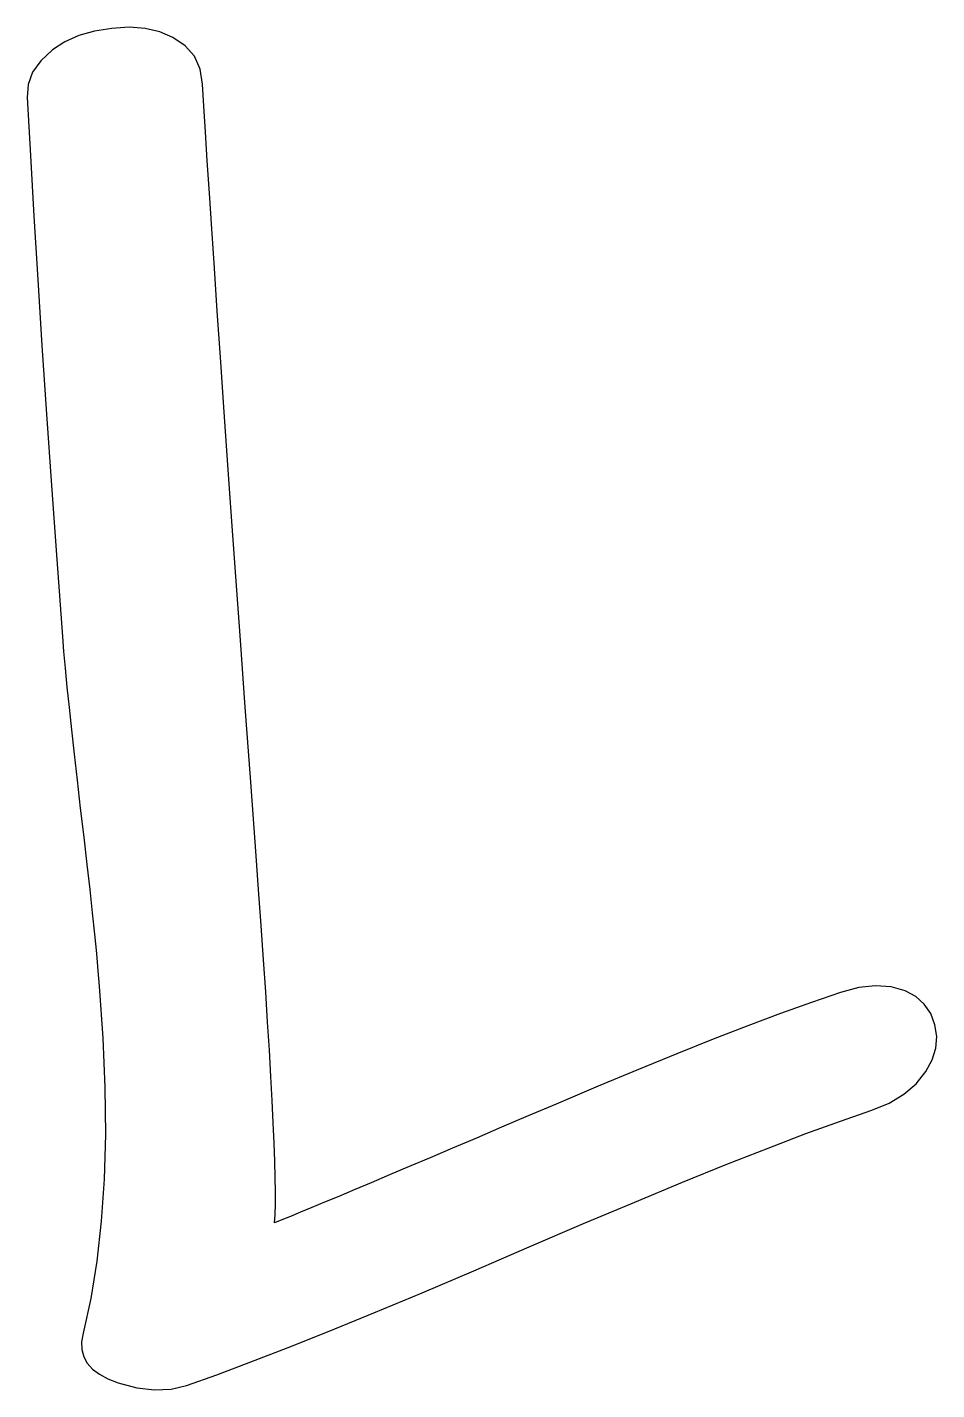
# Model space of a CAD drawing. Extents: x -0.6 to 13.4, y -1.2 to 19.9.
import ezdxf

# ---------------------------------------------------------------- set-up
doc = ezdxf.new("R2010")
doc.units = 0
doc.layers.get('0').update_dxf_attribs({"linetype": 'CONTINUOUS'})

msp = doc.modelspace()

# ---------------------------------------------------------------- linework, layer by layer
at = {"color": 0}
for p, q in [((0.429, 19.792), (0.187, 19.722)), ((0.694, 19.833), (0.429, 19.792)), ((0.962, 19.851), (0.694, 19.833)), ((1.208, 19.833), (0.962, 19.851)), ((1.434, 19.781), (1.208, 19.833)), ((1.639, 19.694), (1.434, 19.781)), ((-0.03, 19.625), (-0.222, 19.5)), ((0.187, 19.722), (-0.03, 19.625)), ((1.829, 19.566), (1.639, 19.694)), ((-0.222, 19.5), (-0.403, 19.334)), ((1.969, 19.403), (1.829, 19.566)), ((2.058, 19.205), (1.969, 19.403)), ((-0.528, 19.156), (-0.597, 18.966)), ((-0.403, 19.334), (-0.528, 19.156)), ((2.097, 18.972), (2.058, 19.205)), ((-0.597, 18.966), (-0.611, 18.764)), ((2.117, 18.631), (2.097, 18.972)), ((-0.611, 18.764), (-0.563, 17.868)), ((2.14, 18.237), (2.117, 18.631)), ((2.168, 17.79), (2.14, 18.237)), ((-0.563, 17.868), (-0.51, 16.931)), ((2.201, 17.289), (2.168, 17.79)), ((2.237, 16.735), (2.201, 17.289)), ((-0.51, 16.931), (-0.45, 15.953)), ((2.278, 16.128), (2.237, 16.735)), ((2.322, 15.467), (2.278, 16.128)), ((-0.45, 15.953), (-0.385, 14.934)), ((2.372, 14.754), (2.322, 15.467)), ((-0.385, 14.934), (-0.315, 13.873)), ((2.425, 13.986), (2.372, 14.754)), ((2.482, 13.166), (2.425, 13.986)), ((-0.315, 13.873), (-0.239, 12.772)), ((2.544, 12.292), (2.482, 13.166)), ((-0.239, 12.772), (-0.157, 11.629)), ((2.61, 11.366), (2.544, 12.292)), ((-0.157, 11.629), (-0.069, 10.444)), ((2.68, 10.385), (2.61, 11.366)), ((-0.069, 10.444), (-0.05, 10.212)), ((2.755, 9.352), (2.68, 10.385)), ((-0.05, 10.212), (-0.026, 9.951)), ((-0.026, 9.951), (0.002, 9.661)), ((0.002, 9.661), (0.035, 9.344)), ((0.035, 9.344), (0.072, 8.998)), ((2.834, 8.265), (2.755, 9.352)), ((0.072, 8.998), (0.113, 8.624)), ((0.113, 8.624), (0.158, 8.222)), ((0.158, 8.222), (0.208, 7.792)), ((2.917, 7.125), (2.834, 8.265)), ((0.208, 7.792), (0.262, 7.342)), ((0.262, 7.342), (0.31, 6.922)), ((2.96, 6.536), (2.917, 7.125)), ((0.31, 6.922), (0.354, 6.533)), ((0.354, 6.533), (0.392, 6.174)), ((3, 5.978), (2.96, 6.536)), ((0.392, 6.174), (0.426, 5.845)), ((3.037, 5.451), (3, 5.978)), ((0.426, 5.845), (0.456, 5.547)), ((0.456, 5.547), (0.48, 5.279)), ((0.48, 5.279), (0.5, 5.042)), ((3.07, 4.954), (3.037, 5.451)), ((0.5, 5.042), (0.557, 4.241)), ((3.1, 4.488), (3.07, 4.954)), ((11.944, 4.944), (11.496, 4.79)), ((12.226, 5.019), (11.944, 4.944)), ((12.486, 5.049), (12.226, 5.019)), ((12.726, 5.033), (12.486, 5.049)), ((12.944, 4.972), (12.726, 5.033)), ((13.108, 4.882), (12.944, 4.972)), ((13.239, 4.764), (13.108, 4.882)), ((11.496, 4.79), (11.019, 4.618)), ((13.338, 4.618), (13.239, 4.764)), ((3.127, 4.053), (3.1, 4.488)), ((10.514, 4.429), (9.979, 4.222)), ((11.019, 4.618), (10.514, 4.429)), ((13.403, 4.444), (13.338, 4.618)), ((13.431, 4.264), (13.403, 4.444)), ((0.557, 4.241), (0.588, 3.477)), ((9.979, 4.222), (9.416, 3.998)), ((13.417, 4.083), (13.431, 4.264)), ((3.15, 3.648), (3.127, 4.053)), ((9.416, 3.998), (8.825, 3.757)), ((13.361, 3.903), (13.417, 4.083)), ((13.264, 3.722), (13.361, 3.903)), ((3.17, 3.274), (3.15, 3.648)), ((8.825, 3.757), (8.204, 3.498)), ((13.113, 3.534), (13.264, 3.722)), ((0.588, 3.477), (0.595, 2.751)), ((8.204, 3.498), (7.556, 3.222)), ((12.696, 3.235), (12.924, 3.372)), ((12.924, 3.372), (13.113, 3.534)), ((3.187, 2.931), (3.17, 3.274)), ((7.556, 3.222), (7.124, 3.038)), ((12.431, 3.125), (12.696, 3.235)), ((7.124, 3.038), (6.713, 2.862)), ((11.412, 2.764), (11.947, 2.958)), ((11.947, 2.958), (12.431, 3.125)), ((0.595, 2.751), (0.576, 2.063)), ((3.2, 2.619), (3.187, 2.931)), ((6.713, 2.862), (6.324, 2.696)), ((10.827, 2.542), (11.412, 2.764)), ((3.21, 2.337), (3.2, 2.619)), ((5.956, 2.54), (5.609, 2.393)), ((6.324, 2.696), (5.956, 2.54)), ((10.191, 2.292), (10.827, 2.542)), ((3.216, 2.086), (3.21, 2.337)), ((5.609, 2.393), (5.284, 2.255)), ((4.98, 2.126), (4.698, 2.007)), ((5.284, 2.255), (4.98, 2.126)), ((9.504, 2.014), (10.191, 2.292)), ((0.576, 2.063), (0.532, 1.411)), ((3.219, 1.866), (3.216, 2.086)), ((4.437, 1.897), (4.197, 1.796)), ((4.698, 2.007), (4.437, 1.897)), ((8.767, 1.708), (9.504, 2.014)), ((3.219, 1.676), (3.219, 1.866)), ((3.979, 1.705), (3.782, 1.623)), ((4.197, 1.796), (3.979, 1.705)), ((7.978, 1.375), (8.767, 1.708)), ((3.208, 1.389), (3.215, 1.517)), ((3.215, 1.517), (3.219, 1.676)), ((3.452, 1.487), (3.32, 1.433)), ((3.607, 1.551), (3.452, 1.487)), ((3.782, 1.623), (3.607, 1.551)), ((0.532, 1.411), (0.463, 0.797)), ((3.32, 1.433), (3.208, 1.389)), ((7.139, 1.014), (7.978, 1.375)), ((6.285, 0.646), (7.139, 1.014)), ((0.463, 0.797), (0.369, 0.22)), ((5.485, 0.307), (6.285, 0.646)), ((0.369, 0.22), (0.25, -0.319)), ((4.741, -0.003), (5.485, 0.307)), ((4.052, -0.285), (4.741, -0.003)), ((0.25, -0.319), (0.228, -0.45)), ((3.418, -0.538), (4.052, -0.285)), ((0.228, -0.45), (0.232, -0.57)), ((0.232, -0.57), (0.261, -0.681)), ((2.839, -0.762), (3.418, -0.538)), ((0.261, -0.681), (0.316, -0.781)), ((0.316, -0.781), (0.396, -0.872)), ((2.316, -0.958), (2.839, -0.762)), ((0.396, -0.872), (0.503, -0.952)), ((0.503, -0.952), (0.634, -1.023)), ((0.634, -1.023), (0.792, -1.083)), ((1.847, -1.125), (2.316, -0.958)), ((0.792, -1.083), (1.082, -1.159)), ((1.082, -1.159), (1.354, -1.191)), ((1.354, -1.191), (1.609, -1.18)), ((1.609, -1.18), (1.847, -1.125))]:
    msp.add_line(p, q, dxfattribs=at)

doc.saveas('drawing.dxf')
